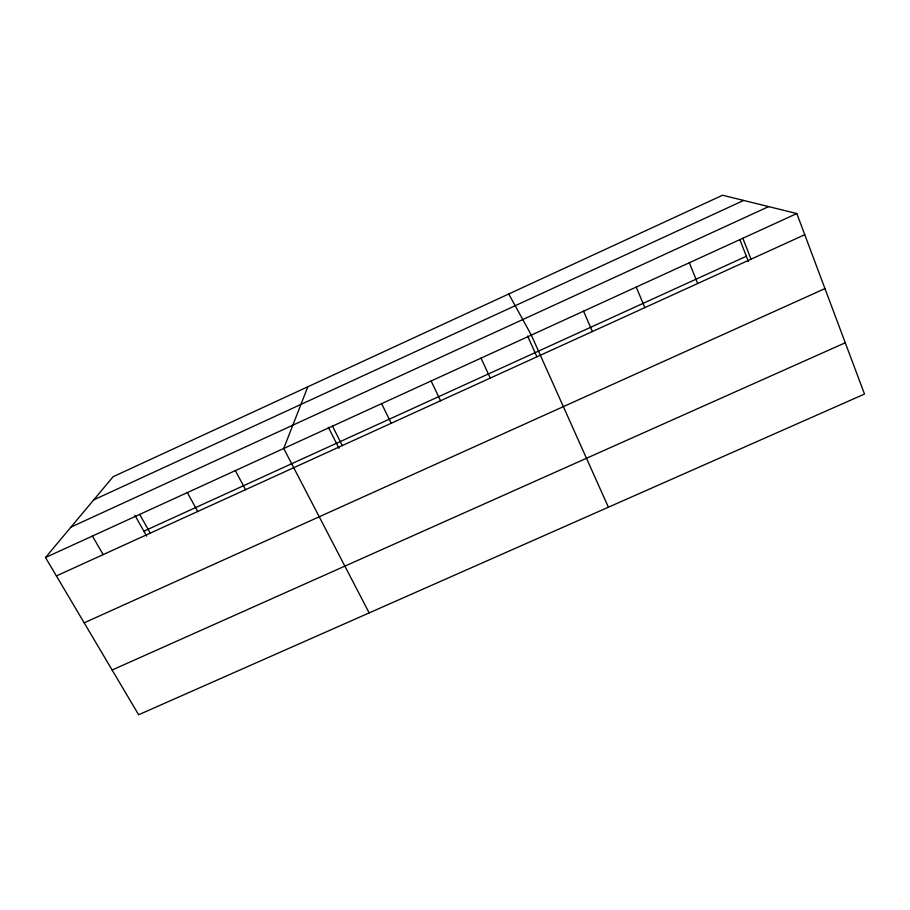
<?xml version="1.0" encoding="UTF-8"?>
<svg xmlns="http://www.w3.org/2000/svg" width="910" height="910" viewBox="0 0 910 910"><rect width="100%" height="100%" fill="white"/><g stroke="black" fill="none" stroke-linecap="round" stroke-linejoin="round"><path stroke-width="1.36" d="M307.83 386.784L283.727 448.459L369.164 612.908M45.5 557.534L113.124 476.703L722.54 195.24L796.819 213.543L864.5 394.064L138.627 714.76L45.5 557.534L796.819 213.543M93.741 499.874L743.652 200.45M70.957 527.106L768.654 206.604M143.871 531.19L746.348 256.256M56.397 575.928L804.747 234.7M84.175 622.827L824.961 288.606M112.123 670.01L845.265 342.774M92.422 536.047L103.148 554.611M134.896 515.276L146.669 536.138M139.696 514.4L150.252 533.135M508.736 293.987L531.326 335.096L608.392 507.211M187.346 492.583L197.709 511.488M235.349 470.607L245.541 489.682M328.351 427.302L338.975 448.289M332.48 426.13L342.296 445.57M381.608 403.642L391.232 423.252M431.124 380.971L440.554 400.764M481.026 358.119L490.262 378.094M527.618 336.052L536.809 356.549M583.56 311.174L592.376 331.536M636.215 287.071L644.826 307.625M689.314 262.762L697.697 283.51M739.807 239.489L748.384 261.466M742.844 238.249L751 259.214"/></g></svg>
